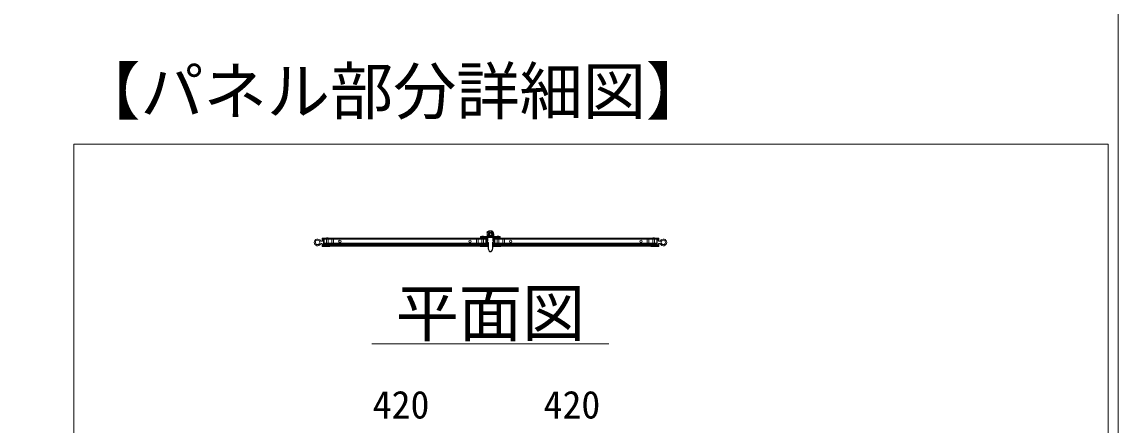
# Model space of a CAD drawing. Units: millimetres, scale not verified. Extents: x 35020 to 55145, y -14438 to 14438.
# Drawn here: x 52369 to 55145, y -6714 to -5692 of the extents above; entities that cross this region are included whole.
import ezdxf
from ezdxf.enums import TextEntityAlignment as Align

# ---------------------------------------------------------------- set-up
doc = ezdxf.new("R2010")
doc.units = ezdxf.units.MM
doc.header["$LTSCALE"] = 38
doc.linetypes.add('DASHED1', pattern=[1.8, 1.2, -0.6])
for name, color, linetype, lineweight in [('0-6_ﾎﾞﾙﾄ類', 2, 'Continuous', 18), ('0-A_図面枠', 7, 'Continuous', 18), ('0-B_寸法', 3, 'Continuous', 18), ('1-6_標準ﾊﾟﾈﾙ', 7, 'Continuous', 18), ('1-8_文字', 7, 'Continuous', 18)]:
    doc.layers.add(name, color=color, linetype=linetype, lineweight=lineweight)
doc.styles.add('ＭＳ ゴシック', font='')
doc.styles.get('ＭＳ ゴシック').set_extended_font_data('MS Gothic')

msp = doc.modelspace()

# ---------------------------------------------------------------- linework, layer by layer
at = {"layer": '0-6_ﾎﾞﾙﾄ類'}
for p, q in [((53552.43, -6234.28), (53549.53, -6229.28)), ((53558.2, -6234.28), (53552.43, -6234.28)), ((53558.2, -6224.27), (53561.08, -6229.28)), ((53561.08, -6229.28), (53558.2, -6234.28))]:
    msp.add_line(p, q, dxfattribs=at)
msp.add_lwpolyline([(53549.53, -6229.28), (53552.43, -6224.27), (53558.2, -6224.27)], dxfattribs=at)
for radius in [4.9, 3, 2.45]:
    msp.add_circle((53555.3, -6229.28), radius, dxfattribs=at)
at = {"layer": '0-A_図面枠'}
for points in [[(35019.8, -562.5), (55144.8, -562.5), (55144.8, -14437.5), (35019.8, -14437.5)], [(52500, -6001.18), (55119.93, -6001.18), (55119.93, -10185.82), (52500, -10185.82)]]:
    msp.add_lwpolyline(points, close=True, dxfattribs=at)
at = {"layer": '0-B_寸法'}
msp.add_line((53255.3, -6507.42), (53855.3, -6507.42), dxfattribs=at)
at = {"layer": '1-6_標準ﾊﾟﾈﾙ'}
for p, q in [((53128.95, -6240.27), (53128.95, -6246.53)), ((53158.45, -6239.77), (53129.45, -6239.77)), ((53130.45, -6245.52), (53130.45, -6241.53)), ((53130.45, -6241.53), (53132.95, -6241.53)), ((53132.95, -6259.52), (53132.95, -6241.53)), ((53133.95, -6241.27), (53133.95, -6253.57)), ((53133.95, -6241.27), (53158.95, -6241.27)), ((53133.95, -6242.47), (53543.95, -6242.47)), ((53158.95, -6241.27), (53158.95, -6240.27)), ((53518.95, -6241.27), (53518.95, -6240.27)), ((53543.95, -6241.27), (53518.95, -6241.27)), ((53519.45, -6239.77), (53548.45, -6239.77)), ((53549.82, -6235.78), (53530.3, -6235.78)), ((53530.3, -6235.78), (53530.3, -6237.77)), ((53555.3, -6237.77), (53530.3, -6237.77)), ((53543.95, -6241.27), (53543.95, -6253.57)), ((53544.95, -6258.52), (53544.95, -6242.52)), ((53545.45, -6242.02), (53546.95, -6242.02)), ((53548.35, -6222.48), (53546.62, -6224.93)), ((53546.75, -6225.62), (53547.42, -6226.1)), ((53546.8, -6229.28), (53546.8, -6235.78)), ((53547.45, -6242.52), (53547.45, -6247.62)), ((53548.3, -6234.1), (53548.3, -6235.78)), ((53548.95, -6240.27), (53548.95, -6246.53)), ((53549.75, -6222.85), (53549.05, -6222.35)), ((53555.3, -6237.77), (53580.3, -6237.77)), ((53560.78, -6235.78), (53580.3, -6235.78)), ((53561.65, -6240.27), (53561.65, -6246.53)), ((53591.15, -6239.77), (53562.15, -6239.77)), ((53562.3, -6234.1), (53562.3, -6235.78)), ((53563.15, -6247.62), (53563.15, -6242.52)), ((53563.65, -6242.02), (53565.15, -6242.02)), ((53563.8, -6229.28), (53563.8, -6235.78)), ((53565.65, -6242.52), (53565.65, -6258.52)), ((53566.65, -6241.27), (53566.65, -6253.57)), ((53566.65, -6241.27), (53591.65, -6241.27)), ((53976.65, -6242.47), (53566.65, -6242.47)), ((53569.3, -6235.78), (53569.3, -6237.77)), ((53580.3, -6235.78), (53580.3, -6237.77)), ((53591.65, -6241.27), (53591.65, -6240.27)), ((53951.65, -6241.27), (53951.65, -6240.27)), ((53976.65, -6241.27), (53951.65, -6241.27)), ((53952.15, -6239.77), (53981.15, -6239.77)), ((53976.65, -6241.27), (53976.65, -6253.57)), ((53977.65, -6259.52), (53977.65, -6241.53)), ((53980.15, -6241.53), (53977.65, -6241.53)), ((53980.15, -6245.52), (53980.15, -6241.53)), ((53981.65, -6240.27), (53981.65, -6246.53)), ((53128.45, -6247.53), (53126.7, -6247.53)), ((53128.45, -6253.52), (53126.7, -6253.52)), ((53129.95, -6246.53), (53128.95, -6246.53)), ((53128.95, -6254.53), (53128.95, -6260.77)), ((53129.95, -6254.53), (53128.95, -6254.53)), ((53129.45, -6261.28), (53147.2, -6261.28)), ((53133.95, -6252.38), (53543.95, -6252.38)), ((53133.95, -6253.57), (53163.95, -6253.57)), ((53133.95, -6255.07), (53133.95, -6259.78)), ((53133.95, -6255.07), (53150.95, -6255.07)), ((53136.85, -6255.58), (53133.95, -6258.45)), ((53133.95, -6258.58), (53543.95, -6258.58)), ((53133.95, -6259.78), (53148.7, -6259.78)), ((53141.33, -6255.58), (53138.33, -6258.58)), ((53145.83, -6255.58), (53142.83, -6258.58)), ((53150.33, -6255.58), (53147.33, -6258.58)), ((53150.95, -6255.07), (53151.45, -6254.57)), ((53154.8, -6255.58), (53151.8, -6258.58)), ((53159.3, -6255.58), (53156.3, -6258.58)), ((53163.78, -6255.58), (53160.78, -6258.58)), ((53160.95, -6255.07), (53163.95, -6255.07)), ((53163.95, -6253.57), (53163.95, -6255.07)), ((53168.28, -6255.58), (53165.28, -6258.58)), ((53172.78, -6255.58), (53169.78, -6258.58)), ((53177.25, -6255.58), (53174.25, -6258.58)), ((53181.75, -6255.58), (53178.75, -6258.58)), ((53186.22, -6255.58), (53183.22, -6258.58)), ((53190.72, -6255.58), (53187.72, -6258.58)), ((53195.22, -6255.58), (53192.22, -6258.58)), ((53199.7, -6255.58), (53196.7, -6258.58)), ((53204.2, -6255.58), (53201.2, -6258.58)), ((53208.7, -6255.58), (53205.7, -6258.58)), ((53213.18, -6255.58), (53210.18, -6258.58)), ((53217.68, -6255.58), (53214.68, -6258.58)), ((53222.15, -6255.58), (53219.15, -6258.58)), ((53226.65, -6255.58), (53223.65, -6258.58)), ((53231.15, -6255.58), (53228.15, -6258.58)), ((53235.62, -6255.58), (53232.62, -6258.58)), ((53240.12, -6255.58), (53237.12, -6258.58)), ((53244.6, -6255.58), (53241.6, -6258.58)), ((53249.1, -6255.58), (53246.1, -6258.58)), ((53253.6, -6255.58), (53250.6, -6258.58)), ((53258.07, -6255.58), (53255.07, -6258.58)), ((53262.57, -6255.58), (53259.57, -6258.58)), ((53267.05, -6255.58), (53264.05, -6258.58)), ((53271.55, -6255.58), (53268.55, -6258.58)), ((53276.05, -6255.58), (53273.05, -6258.58)), ((53280.52, -6255.58), (53277.52, -6258.58)), ((53285.02, -6255.58), (53282.02, -6258.58)), ((53289.5, -6255.58), (53286.5, -6258.58)), ((53294, -6255.58), (53291, -6258.58)), ((53298.5, -6255.58), (53295.5, -6258.58)), ((53302.98, -6255.58), (53299.98, -6258.58)), ((53307.47, -6255.58), (53304.47, -6258.58)), ((53311.95, -6255.58), (53308.95, -6258.58)), ((53316.45, -6255.58), (53313.45, -6258.58)), ((53320.95, -6255.58), (53317.95, -6258.58)), ((53325.43, -6255.58), (53322.43, -6258.58)), ((53329.93, -6255.58), (53326.93, -6258.58)), ((53334.4, -6255.58), (53331.4, -6258.58)), ((53338.9, -6255.58), (53335.9, -6258.58)), ((53343.4, -6255.58), (53340.4, -6258.58)), ((53347.88, -6255.58), (53344.88, -6258.58)), ((53352.38, -6255.58), (53349.38, -6258.58)), ((53356.85, -6255.58), (53353.85, -6258.58)), ((53361.35, -6255.58), (53358.35, -6258.58)), ((53365.85, -6255.58), (53362.85, -6258.58)), ((53370.33, -6255.58), (53367.33, -6258.58)), ((53374.83, -6255.58), (53371.83, -6258.58)), ((53379.3, -6255.58), (53376.3, -6258.58)), ((53383.8, -6255.58), (53380.8, -6258.58)), ((53388.3, -6255.58), (53385.3, -6258.58)), ((53392.78, -6255.58), (53389.78, -6258.58)), ((53397.28, -6255.58), (53394.28, -6258.58)), ((53401.78, -6255.58), (53398.78, -6258.58)), ((53406.25, -6255.58), (53403.25, -6258.58)), ((53410.75, -6255.58), (53407.75, -6258.58)), ((53415.22, -6255.58), (53412.22, -6258.58)), ((53419.72, -6255.58), (53416.72, -6258.58)), ((53424.22, -6255.58), (53421.22, -6258.58)), ((53428.7, -6255.58), (53425.7, -6258.58)), ((53433.2, -6255.58), (53430.2, -6258.58)), ((53437.67, -6255.58), (53434.67, -6258.58)), ((53442.17, -6255.58), (53439.17, -6258.58)), ((53446.67, -6255.58), (53443.67, -6258.58)), ((53451.15, -6255.58), (53448.15, -6258.58)), ((53455.65, -6255.58), (53452.65, -6258.58)), ((53460.12, -6255.58), (53457.12, -6258.58)), ((53464.62, -6255.58), (53461.62, -6258.58)), ((53469.12, -6255.58), (53466.12, -6258.58)), ((53473.6, -6255.58), (53470.6, -6258.58)), ((53478.1, -6255.58), (53475.1, -6258.58)), ((53482.57, -6255.58), (53479.57, -6258.58)), ((53487.07, -6255.58), (53484.07, -6258.58)), ((53491.57, -6255.58), (53488.57, -6258.58)), ((53496.05, -6255.58), (53493.05, -6258.58)), ((53500.55, -6255.58), (53497.55, -6258.58)), ((53505.03, -6255.58), (53502.03, -6258.58)), ((53509.52, -6255.58), (53506.53, -6258.58)), ((53514.02, -6255.58), (53511.02, -6258.58)), ((53543.95, -6253.57), (53513.95, -6253.57)), ((53513.95, -6253.57), (53513.95, -6255.07)), ((53516.95, -6255.07), (53513.95, -6255.07)), ((53518.5, -6255.58), (53515.5, -6258.58)), ((53523, -6255.58), (53520, -6258.58)), ((53527.48, -6255.58), (53524.48, -6258.58)), ((53526.95, -6255.07), (53526.45, -6254.57)), ((53543.95, -6255.07), (53526.95, -6255.07)), ((53531.98, -6255.58), (53528.98, -6258.58)), ((53543.95, -6259.78), (53529.2, -6259.78)), ((53548.45, -6261.28), (53530.7, -6261.28)), ((53536.48, -6255.58), (53533.48, -6258.58)), ((53540.95, -6255.58), (53537.95, -6258.58)), ((53543.95, -6257.08), (53542.45, -6258.58)), ((53543.95, -6255.07), (53543.95, -6259.78)), ((53546.95, -6259.03), (53545.45, -6259.03)), ((53547.45, -6251.78), (53547.45, -6258.52)), ((53547.95, -6246.53), (53548.95, -6246.53)), ((53547.95, -6254.53), (53548.95, -6254.53)), ((53548.92, -6249.9), (53549.1, -6250)), ((53548.95, -6254.53), (53548.95, -6260.77)), ((53549.47, -6265.48), (53549.45, -6251.78)), ((53550.38, -6251.78), (53550.47, -6265.68)), ((53560.15, -6265.68), (53560.25, -6251.78)), ((53561.15, -6251.78), (53561.15, -6265.48)), ((53561.5, -6250), (53561.7, -6249.9)), ((53562.65, -6246.53), (53561.65, -6246.53)), ((53561.65, -6254.53), (53561.65, -6260.77)), ((53562.65, -6254.53), (53561.65, -6254.53)), ((53562.15, -6261.28), (53579.9, -6261.28)), ((53563.15, -6258.52), (53563.15, -6251.78)), ((53565.15, -6259.03), (53563.65, -6259.03)), ((53976.65, -6252.38), (53566.65, -6252.38)), ((53566.65, -6253.57), (53596.65, -6253.57)), ((53566.65, -6255.07), (53566.65, -6259.78)), ((53566.65, -6255.07), (53583.65, -6255.07)), ((53567.08, -6255.58), (53566.65, -6256)), ((53976.65, -6258.58), (53566.65, -6258.58)), ((53566.65, -6259.78), (53581.4, -6259.78)), ((53571.58, -6255.58), (53568.58, -6258.58)), ((53576.08, -6255.58), (53573.08, -6258.58)), ((53580.55, -6255.58), (53577.55, -6258.58)), ((53585.05, -6255.58), (53582.05, -6258.58)), ((53583.65, -6255.07), (53584.15, -6254.57)), ((53589.53, -6255.58), (53586.53, -6258.58)), ((53594.03, -6255.58), (53591.03, -6258.58)), ((53593.65, -6255.07), (53596.65, -6255.07)), ((53598.53, -6255.58), (53595.53, -6258.58)), ((53596.65, -6253.57), (53596.65, -6255.07)), ((53603, -6255.58), (53600, -6258.58)), ((53607.5, -6255.58), (53604.5, -6258.58)), ((53611.97, -6255.58), (53608.97, -6258.58)), ((53616.47, -6255.58), (53613.47, -6258.58)), ((53620.97, -6255.58), (53617.97, -6258.58)), ((53625.45, -6255.58), (53622.45, -6258.58)), ((53629.95, -6255.58), (53626.95, -6258.58)), ((53634.43, -6255.58), (53631.43, -6258.58)), ((53638.93, -6255.58), (53635.93, -6258.58)), ((53643.43, -6255.58), (53640.43, -6258.58)), ((53647.9, -6255.58), (53644.9, -6258.58)), ((53652.4, -6255.58), (53649.4, -6258.58)), ((53656.9, -6255.58), (53653.9, -6258.58)), ((53661.38, -6255.58), (53658.38, -6258.58)), ((53665.88, -6255.58), (53662.88, -6258.58)), ((53670.35, -6255.58), (53667.35, -6258.58)), ((53674.85, -6255.58), (53671.85, -6258.58)), ((53679.35, -6255.58), (53676.35, -6258.58)), ((53683.82, -6255.58), (53680.82, -6258.58)), ((53688.32, -6255.58), (53685.32, -6258.58)), ((53692.8, -6255.58), (53689.8, -6258.58)), ((53697.3, -6255.58), (53694.3, -6258.58)), ((53701.8, -6255.58), (53698.8, -6258.58)), ((53706.28, -6255.58), (53703.28, -6258.58)), ((53710.78, -6255.58), (53707.78, -6258.58)), ((53715.25, -6255.58), (53712.25, -6258.58)), ((53719.75, -6255.58), (53716.75, -6258.58)), ((53724.25, -6255.58), (53721.25, -6258.58)), ((53728.72, -6255.58), (53725.72, -6258.58)), ((53733.22, -6255.58), (53730.22, -6258.58)), ((53737.7, -6255.58), (53734.7, -6258.58)), ((53742.2, -6255.58), (53739.2, -6258.58)), ((53746.7, -6255.58), (53743.7, -6258.58)), ((53751.18, -6255.58), (53748.18, -6258.58)), ((53755.67, -6255.58), (53752.68, -6258.58)), ((53760.15, -6255.58), (53757.15, -6258.58)), ((53764.65, -6255.58), (53761.65, -6258.58)), ((53769.15, -6255.58), (53766.15, -6258.58)), ((53773.62, -6255.58), (53770.62, -6258.58)), ((53778.12, -6255.58), (53775.12, -6258.58)), ((53782.6, -6255.58), (53779.6, -6258.58)), ((53787.1, -6255.58), (53784.1, -6258.58)), ((53791.6, -6255.58), (53788.6, -6258.58)), ((53796.08, -6255.58), (53793.08, -6258.58)), ((53800.58, -6255.58), (53797.58, -6258.58)), ((53805.05, -6255.58), (53802.05, -6258.58)), ((53809.55, -6255.58), (53806.55, -6258.58)), ((53814.05, -6255.58), (53811.05, -6258.58)), ((53818.53, -6255.58), (53815.53, -6258.58)), ((53823.03, -6255.58), (53820.03, -6258.58)), ((53827.53, -6255.58), (53824.53, -6258.58)), ((53832, -6255.58), (53829, -6258.58)), ((53836.5, -6255.58), (53833.5, -6258.58)), ((53840.97, -6255.58), (53837.97, -6258.58)), ((53845.47, -6255.58), (53842.47, -6258.58)), ((53849.97, -6255.58), (53846.97, -6258.58)), ((53854.45, -6255.58), (53851.45, -6258.58)), ((53858.95, -6255.58), (53855.95, -6258.58)), ((53863.43, -6255.58), (53860.43, -6258.58)), ((53867.93, -6255.58), (53864.93, -6258.58)), ((53872.43, -6255.58), (53869.43, -6258.58)), ((53876.9, -6255.58), (53873.9, -6258.58)), ((53881.4, -6255.58), (53878.4, -6258.58)), ((53885.88, -6255.58), (53882.88, -6258.58)), ((53890.38, -6255.58), (53887.38, -6258.58)), ((53894.88, -6255.58), (53891.88, -6258.58)), ((53899.35, -6255.58), (53896.35, -6258.58)), ((53903.85, -6255.58), (53900.85, -6258.58)), ((53908.32, -6255.58), (53905.32, -6258.58)), ((53912.82, -6255.58), (53909.82, -6258.58)), ((53917.32, -6255.58), (53914.32, -6258.58)), ((53921.8, -6255.58), (53918.8, -6258.58)), ((53926.3, -6255.58), (53923.3, -6258.58)), ((53930.77, -6255.58), (53927.77, -6258.58)), ((53935.27, -6255.58), (53932.27, -6258.58)), ((53939.77, -6255.58), (53936.77, -6258.58)), ((53944.25, -6255.58), (53941.25, -6258.58)), ((53948.75, -6255.58), (53945.75, -6258.58)), ((53976.65, -6253.57), (53946.65, -6253.57)), ((53946.65, -6253.57), (53946.65, -6255.07)), ((53949.65, -6255.07), (53946.65, -6255.07)), ((53953.23, -6255.58), (53950.23, -6258.58)), ((53957.73, -6255.58), (53954.73, -6258.58)), ((53959.65, -6255.07), (53959.15, -6254.57)), ((53962.22, -6255.58), (53959.23, -6258.58)), ((53976.65, -6255.07), (53959.65, -6255.07)), ((53976.65, -6259.78), (53961.9, -6259.78)), ((53981.15, -6261.28), (53963.4, -6261.28)), ((53966.7, -6255.58), (53963.7, -6258.58)), ((53971.2, -6255.58), (53968.2, -6258.58)), ((53975.68, -6255.58), (53972.68, -6258.58)), ((53976.65, -6255.07), (53976.65, -6259.78)), ((53980.65, -6246.53), (53981.65, -6246.53)), ((53980.65, -6254.53), (53981.65, -6254.53)), ((53981.65, -6254.53), (53981.65, -6260.77)), ((53982.15, -6247.53), (53983.93, -6247.53)), ((53982.15, -6253.52), (53983.93, -6253.52))]:
    msp.add_line(p, q, dxfattribs=at)
at = {"layer": '1-6_標準ﾊﾟﾈﾙ', "linetype": 'DASHED1'}
for p, q in [((53139.85, -6239.77), (53139.85, -6241.27)), ((53139.85, -6241.27), (53139.85, -6253.57)), ((53144.05, -6239.77), (53144.05, -6241.27)), ((53144.05, -6241.27), (53144.05, -6253.57)), ((53153.85, -6241.27), (53153.85, -6253.57)), ((53158.05, -6241.27), (53158.05, -6253.57)), ((53519.85, -6241.27), (53519.85, -6253.57)), ((53524.05, -6241.27), (53524.05, -6253.57)), ((53533.85, -6239.77), (53533.85, -6241.27)), ((53533.85, -6241.27), (53533.85, -6253.57)), ((53538.05, -6239.77), (53538.05, -6241.27)), ((53538.05, -6241.27), (53538.05, -6253.57)), ((53572.55, -6239.77), (53572.55, -6241.27)), ((53572.55, -6241.27), (53572.55, -6253.57)), ((53576.75, -6239.77), (53576.75, -6241.27)), ((53576.75, -6241.27), (53576.75, -6253.57)), ((53586.55, -6241.27), (53586.55, -6253.57)), ((53590.75, -6241.27), (53590.75, -6253.57)), ((53952.55, -6241.27), (53952.55, -6253.57)), ((53956.75, -6241.27), (53956.75, -6253.57)), ((53966.55, -6239.77), (53966.55, -6241.27)), ((53966.55, -6241.27), (53966.55, -6253.57)), ((53970.75, -6239.77), (53970.75, -6241.27)), ((53970.75, -6241.27), (53970.75, -6253.57)), ((53153.85, -6253.57), (53153.85, -6254.57)), ((53158.05, -6253.57), (53158.05, -6254.57)), ((53519.85, -6253.57), (53519.85, -6254.57)), ((53524.05, -6253.57), (53524.05, -6254.57)), ((53586.55, -6253.57), (53586.55, -6254.57)), ((53590.75, -6253.57), (53590.75, -6254.57)), ((53952.55, -6253.57), (53952.55, -6254.57)), ((53956.75, -6253.57), (53956.75, -6254.57))]:
    msp.add_line(p, q, dxfattribs=at)
at = {"layer": '1-6_標準ﾊﾟﾈﾙ'}
for points in [[(53129.95, -6254.53), (53129.95, -6259.78), (53132.95, -6259.78), (53132.95, -6241.27), (53129.95, -6241.27), (53129.95, -6246.53)], [(53547.95, -6254.53), (53547.95, -6259.78), (53544.95, -6259.78), (53544.95, -6241.27), (53547.95, -6241.27), (53547.95, -6246.53)], [(53562.65, -6254.53), (53562.65, -6259.78), (53565.65, -6259.78), (53565.65, -6241.27), (53562.65, -6241.27), (53562.65, -6246.53)], [(53980.65, -6254.53), (53980.65, -6259.78), (53977.65, -6259.78), (53977.65, -6241.27), (53980.65, -6241.27), (53980.65, -6246.53)], [(53130.45, -6255.52), (53130.45, -6259.52), (53132.95, -6259.52)], [(53160.95, -6255.07), (53160.45, -6254.57), (53151.45, -6254.57)], [(53516.95, -6255.07), (53517.45, -6254.57), (53526.45, -6254.57)], [(53593.65, -6255.07), (53593.15, -6254.57), (53584.15, -6254.57)], [(53949.65, -6255.07), (53950.15, -6254.57), (53959.15, -6254.57)], [(53980.15, -6255.52), (53980.15, -6259.52), (53977.65, -6259.52)]]:
    msp.add_lwpolyline(points, dxfattribs=at)
for points in [[(53133.95, -6259.78), (53543.95, -6259.78), (53543.95, -6240.07), (53133.95, -6240.07)], [(53133.95, -6253.57), (53543.95, -6253.57), (53543.95, -6241.27), (53133.95, -6241.27)], [(53546.3, -6237.77), (53530.3, -6237.77), (53530.3, -6239.77), (53546.3, -6239.77)], [(53580.3, -6237.77), (53564.3, -6237.77), (53564.3, -6239.77), (53580.3, -6239.77)], [(53976.65, -6259.78), (53566.65, -6259.78), (53566.65, -6240.07), (53976.65, -6240.07)], [(53976.65, -6253.57), (53566.65, -6253.57), (53566.65, -6241.27), (53976.65, -6241.27)], [(53133.95, -6258.58), (53543.95, -6258.58), (53543.95, -6255.58), (53133.95, -6255.58)], [(53976.65, -6258.58), (53566.65, -6258.58), (53566.65, -6255.58), (53976.65, -6255.58)]]:
    msp.add_lwpolyline(points, close=True, dxfattribs=at)
for centre, radius in [((53117.45, -6250.52), 5.5), ((53173.95, -6247.43), 3), ((53173.95, -6247.43), 3), ((53503.95, -6247.43), 3), ((53503.95, -6247.43), 3), ((53555.3, -6229.28), 8.5), ((53555.3, -6229.28), 8), ((53606.65, -6247.43), 3), ((53606.65, -6247.43), 3), ((53936.65, -6247.43), 3), ((53936.65, -6247.43), 3), ((53993.15, -6250.52), 5.5)]:
    msp.add_circle(centre, radius, dxfattribs=at)
for centre, radius, start, end in [((53117.45, -6250.52), 8.5, 28.437, 331.563), ((53128.45, -6245.52), 2, 270, 0), ((53129.45, -6240.27), 0.5, 90, 180), ((53141.95, -6247.28), 8.5, 61.928, 118.072), ((53158.45, -6240.27), 0.5, 0, 90), ((53519.45, -6240.27), 0.5, 90, 180), ((53535.95, -6243.27), 8.5, 61.928, 118.072), ((53545.45, -6242.52), 0.5, 90, 180), ((53547.05, -6225.23), 0.5, 145, 235), ((53546.95, -6242.52), 0.5, 0, 90), ((53548.75, -6222.75), 0.5, 55, 145), ((53548.45, -6240.27), 0.5, 0, 90), ((53562.15, -6240.27), 0.5, 90, 180), ((53563.65, -6242.52), 0.5, 90, 180), ((53565.15, -6242.52), 0.5, 0, 90), ((53574.65, -6243.27), 8.5, 61.928, 118.072), ((53591.15, -6240.27), 0.5, 0, 90), ((53952.15, -6240.27), 0.5, 90, 180), ((53968.65, -6247.28), 8.5, 61.928, 118.072), ((53982.15, -6245.52), 2, 180, 270), ((53981.15, -6240.27), 0.5, 0, 90), ((53993.15, -6250.52), 8.5, 208.437, 151.563), ((53126.7, -6245.52), 2, 208.437, 270), ((53126.7, -6255.52), 2, 90, 151.563), ((53128.45, -6255.52), 2, 0, 90), ((53129.45, -6260.77), 0.5, 180, 270), ((53147.2, -6259.78), 1.5, 270, 0), ((53155.95, -6247.07), 8.5, 241.928, 298.072), ((53521.95, -6247.07), 8.5, 241.928, 298.072), ((53530.7, -6259.78), 1.5, 180, 270), ((53545.45, -6258.52), 0.5, 180, 270), ((53546.95, -6258.52), 0.5, 270, 0), ((53549.95, -6247.62), 2.5, 180, 245.323), ((53548.45, -6251.78), 1, 0.323, 180), ((53548.45, -6260.77), 0.5, 270, 0), ((53548.45, -6251.78), 1.9, 0, 70.063), ((53561.47, -6265.27), 12, 181.045, 220.133), ((53561.47, -6265.27), 11, 182.206, 220.354), ((53555.3, -6270.6), 3.85, 218.458, 321.542), ((53555.3, -6270.65), 2.83, 218.097, 321.903), ((53549.15, -6265.27), 11, 319.646, 357.794), ((53549.15, -6265.27), 12, 319.867, 358.955), ((53562.15, -6251.78), 1.9, 109.937, 180), ((53562.15, -6251.78), 1, 0, 179.677), ((53562.15, -6260.77), 0.5, 180, 270), ((53560.65, -6247.62), 2.5, 294.677, 0), ((53563.65, -6258.52), 0.5, 180, 270), ((53565.15, -6258.52), 0.5, 270, 0), ((53579.9, -6259.78), 1.5, 270, 0), ((53588.65, -6247.07), 8.5, 241.928, 298.072), ((53954.65, -6247.07), 8.5, 241.928, 298.072), ((53963.4, -6259.78), 1.5, 180, 270), ((53982.15, -6255.52), 2, 90, 180), ((53981.15, -6260.77), 0.5, 270, 0), ((53983.93, -6245.52), 2, 270, 331.563), ((53983.93, -6255.52), 2, 28.437, 90)]:
    msp.add_arc(centre, radius, start, end, dxfattribs=at)

# ---------------------------------------------------------------- texts
at = {"layer": '0-B_寸法', "style": 'ＭＳ ゴシック'}
for p in [(53257.15, -6718.1), (53689.85, -6718.1)]:
    msp.add_text('420', height=70.38, dxfattribs=at).set_placement(p, align=Align.BOTTOM_LEFT)
at = {"layer": '1-8_文字', "style": 'ＭＳ ゴシック'}
for s, p in [('【パネル部分詳細図】', (52509.03, -5960.8)), ('平面図', (53315.3, -6523.42))]:
    msp.add_text(s, height=117.3, dxfattribs=at).set_placement(p, align=Align.BOTTOM_LEFT)

doc.saveas('drawing.dxf')
